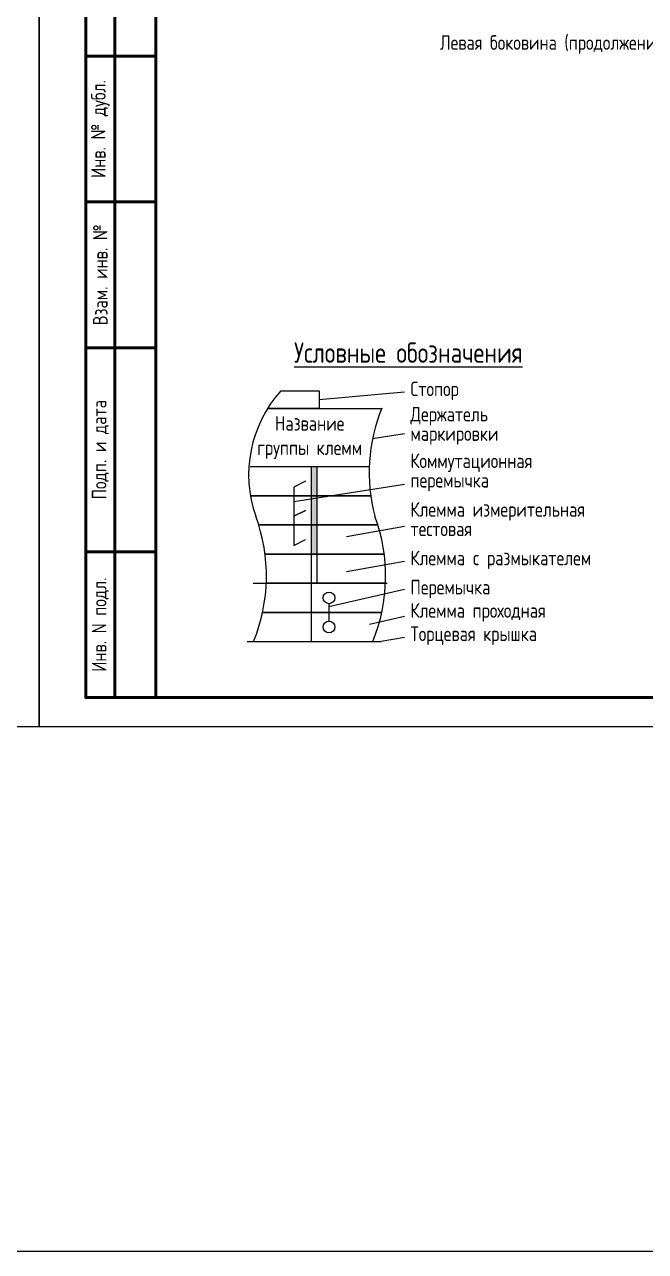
# Model space of a CAD drawing. Header units: millimetres. Extents: x -774 to 4101, y -90 to 618.
# Drawn here: x 2937.5 to 3044, y -90 to 120.4 of the extents above; entities that cross this region are included whole.
import ezdxf

# ---------------------------------------------------------------- set-up
doc = ezdxf.new("R2010")
doc.units = ezdxf.units.MM
doc.styles.add('Gost_type_A', font='GOST_A.TTF')

# ---------------------------------------------------------------- blocks, each defined once
blk = doc.blocks.new('Формат_А3')
blk.add_lwpolyline([(-420, 297), (0, 297), (0, 0), (-420, 0)], close=True)
blk = doc.blocks.new('Штамп левый нижний')
at = {"lineweight": 50}
for points in [[(-12, 145), (-7, 145), (-7, 110), (-12, 110)], [(-7, 145), (0, 145), (0, 110), (-7, 110)], [(-12, 110), (-7, 110), (-7, 85), (-12, 85)], [(-7, 110), (0, 110), (0, 85), (-7, 85)], [(-12, 85), (-7, 85), (-7, 60), (-12, 60)], [(-7, 85), (0, 85), (0, 60), (-7, 60)], [(-12, 60), (-7, 60), (-7, 25), (-12, 25)], [(-7, 60), (0, 60), (0, 25), (-7, 25)], [(-12, 25), (-7, 25), (-7, 0), (-12, 0)], [(-7, 25), (0, 25), (0, 0), (-7, 0)]]:
    blk.add_lwpolyline(points, close=True, dxfattribs=at)
at = {"char_height": 2.5, "attachment_point": 5, "rotation": 90, "style": 'Gost_type_A'}
for s, insert, width in [('Подп. и дата', (-9.5, 127.5), 35), ('Инв. № дубл.', (-9.5, 97.5), 25), ('Взам. инв. №', (-9.5, 72.5), 25), ('Подп. и дата', (-9.5, 42.5), 35), ('Инв. N подл.', (-9.5, 12.5), 25)]:
    blk.add_mtext(s, dxfattribs=dict(at, insert=insert, width=width))

msp = doc.modelspace()

# ---------------------------------------------------------------- hatches: boundary and pattern name
h = msp.add_hatch(color=256)
h.dxf.hatch_style = 1
h.paths.add_polyline_path([(2987.71, 44.6), (2986.71, 44.6), (2986.71, 29.6), (2987.71, 29.6)])

# ---------------------------------------------------------------- linework, layer by layer
for p, q in [((2988.07, 56.1), (3002.71, 57.42)), ((2979.21, 54.6), (2998.79, 54.6)), ((2997.22, 49.45), (3002.71, 50.29)), ((2976.19, 44.6), (2996.65, 44.6)), ((2986.71, 14.6), (2986.71, 44.6)), ((2987.71, 39.6), (2987.71, 44.6)), ((2983.71, 38.6), (3002.71, 41.6)), ((2996.91, 39.6), (2976.45, 39.6)), ((2976.45, 39.6), (2996.91, 39.6)), ((2987.71, 24.6), (2987.71, 39.6)), ((2998.13, 34.6), (2977.67, 34.6)), ((2977.67, 34.6), (2998.13, 34.6)), ((2992.71, 32.6), (3002.71, 34.37)), ((2999.22, 29.6), (2978.76, 29.6)), ((2978.76, 29.6), (2999.22, 29.6)), ((2999.22, 29.6), (2978.76, 29.6)), ((2978.76, 29.6), (2999.22, 29.6)), ((2992.71, 26.6), (3002.71, 28.37)), ((2976.71, 24.6), (2999.71, 24.6)), ((2999.43, 24.6), (2978.97, 24.6)), ((2978.97, 24.6), (2999.43, 24.6)), ((2989.71, 20.6), (3002.71, 23.6)), ((2989.74, 19.6), (2989.74, 21.1)), ((2998.79, 19.6), (2978.33, 19.6)), ((2978.33, 19.6), (2998.79, 19.6)), ((2989.74, 18.1), (2989.74, 19.6)), ((2996.71, 17.56), (3002.71, 18.94)), ((3002.71, 15.27), (2998.71, 14.6)), ((2975.71, 14.6), (2998.71, 14.6)), ((2976.78, 14.6), (2997.24, 14.6))]:
    msp.add_line(p, q)
at = {"color": 3}
msp.add_lwpolyline([(-774, 618), (4101, 618), (4101, -90), (-774, -90)], close=True, dxfattribs=at)
msp.add_lwpolyline([(3237, 420), (3237, 0), (2940, 0), (2940, 420)], close=True)
at = {"lineweight": 50}
msp.add_lwpolyline([(3232, 415), (3232, 5), (2960, 5), (2960, 415)], close=True, dxfattribs=at)
for points in [[(2981.46, 57.6), (2988.07, 57.6), (2988.07, 54.6), (2979.21, 54.6)], [(2985.71, 42.1), (2983.71, 41.1), (2983.71, 36.1), (2985.71, 37.1)], [(2985.71, 37.1), (2983.71, 36.1), (2983.71, 31.1), (2985.71, 32.1)]]:
    msp.add_lwpolyline(points)
for centre in [(2989.74, 22.1), (2989.74, 17.1)]:
    msp.add_circle(centre, 1)
for centre, radius, start, end in [((2997.55, 43.2), 21.6, 138.181, 199.2333), ((3025.64, 43.61), 29.02, 157.7321, 195.0211), ((2949.46, 25.83), 29.54, 337.6521, 20.3143), ((2969.92, 25.83), 29.54, 337.6521, 20.3143)]:
    msp.add_arc(centre, radius, start, end)

# ---------------------------------------------------------------- block references
msp.add_blockref('Формат_А3', (2940, 0))
at = {"color": 1}
msp.add_blockref('Штамп левый нижний', (2960, 5), dxfattribs=at)

# ---------------------------------------------------------------- texts
at = {"attachment_point": 5, "style": 'Gost_type_A'}
for s, insert, char_height, width in [('Левая боковина (продолжение на листе 2)', (3036, 117), 2.5, 90), ('{\\LУсловные обозначения}', (3003.35, 64.16), 3.5, 75), ('Название группы клемм', (2986.42, 49.6), 2.5, 20.4592)]:
    msp.add_mtext(s, dxfattribs=dict(at, insert=insert, char_height=char_height, width=width))
at = {"char_height": 2.5, "attachment_point": 4, "line_spacing_factor": 0.8, "style": 'Gost_type_A'}
for s, insert, width in [('Стопор', (3003.71, 57.6), 44), ('Держатель\\Pмаркировки', (3003.71, 51.6), 38.7538), ('Коммутационная\\Pперемычка', (3003.71, 43.6), 44), ('Клемма измерительная\\Pтестовая', (3003.71, 35.6), 55.1103), ('Клемма c размыкателем', (3003.71, 28.6), 55.1103), ('Перемычка', (3003.71, 23.6), 49.9213), ('Клемма проходная', (3003.71, 19.6), 44), ('Торцевая крышка', (3003.71, 15.6), 44)]:
    msp.add_mtext(s, dxfattribs=dict(at, insert=insert, width=width))

doc.saveas('drawing.dxf')
